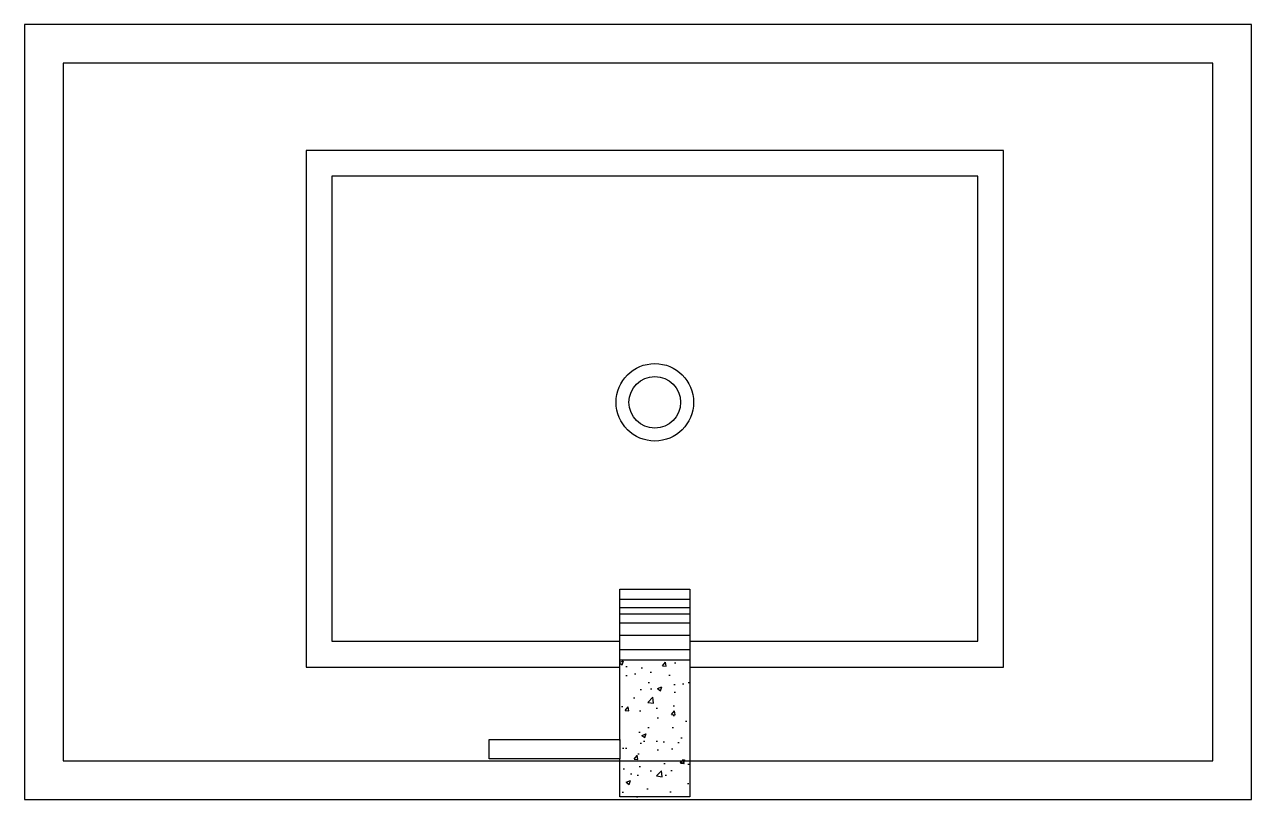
# Model space of a CAD drawing. Header units: millimetres. Extents: x 51 to 1001, y 65 to 665.
import ezdxf

# ---------------------------------------------------------------- set-up
doc = ezdxf.new("R2010")
doc.units = ezdxf.units.MM
doc.layers.add('家具', color=8, linetype='Continuous', lineweight=25)

msp = doc.modelspace()

# ---------------------------------------------------------------- wipeouts: each hides what was drawn before it
at = {"color": 8, "ltscale": 50}
msp.add_wipeout([(51.46, 664.65), (1001.46, 664.65), (1001.46, 64.65), (51.46, 64.65)], dxfattribs=at).dxf.layer = '家具'

# ---------------------------------------------------------------- next in the draw order: hatches: boundary and pattern name
at = {"layer": '家具'}
h = msp.add_hatch(dxfattribs=at)
h.set_pattern_fill('AR-CONC', color=8, scale=5, style=0)
h.set_pattern_definition([(50, (25053.465, -4344.35), (35.86301, -3.137607), [3.75, -41.25]), (355, (25053.465, -4344.35), (-6.937567, 37.609607), [3, -33]), (100.4514, (25056.453, -4344.61), (28.92547, 34.471977), [3.18701, -35.057106]), (46.1842, (25053.465, -4334.35), (53.36205, -8.27595), [5.625, -61.875]), (96.6356, (25057.91, -4335.04), (46.73314, 48.70589), [4.78051, -52.58565]), (351.1842, (25053.465, -4334.35), (46.7331, 48.70593), [4.5, -49.5]), (21, (25058.465, -4336.85), (29.845353, -20.130945), [3.75, -41.25]), (326, (25058.465, -4336.85), (12.165767, 36.2575), [3, -33]), (71.4514, (25060.95, -4338.527), (42.01113, 16.126525), [3.18701, -35.057106]), (37.5, (25053.465, -4344.349), (0.607993, 16.644693), [0, -32.6, 0, -33.5, 0, -33.125]), (7.5, (25053.465, -4344.349), (13.153477, 19.720586), [0, -19.1, 0, -31.85, 0, -12.625]), (327.5, (25042.315, -4344.349), (26.691122, -1.1277436), [0, -12.5, 0, -39, 0, -51.75]), (317.5, (25037.315, -4344.35), (29.159308, 5.00525), [0, -16.25, 0, -25.9, 0, -36.75])])
h.paths.add_polyline_path([(566.68, 172.87), (512.3, 172.87), (512.3, 110.18), (512.3, 96.02), (512.3, 66.64), (566.68, 66.64)])

# ---------------------------------------------------------------- next in the draw order: linework, layer by layer
at = {"layer": '家具', "color": 8}
for p, q in [((512.3, 219.65), (566.68, 219.65)), ((512.3, 213.3), (566.68, 213.3)), ((512.3, 208.46), (566.68, 208.46)), ((512.3, 201.35), (566.68, 201.35)), ((512.3, 191.94), (566.68, 191.94)), ((512.3, 180.67), (566.68, 180.67)), ((512.3, 172.87), (566.68, 172.87))]:
    msp.add_line(p, q, dxfattribs=at)
at = {"layer": '家具', "color": 2}
for points in [[(51.46, 664.65), (51.46, 64.65), (1001.46, 64.65), (1001.46, 664.65)], [(512.3, 96.02), (411.28, 96.02), (411.28, 111.1), (512.3, 111.1)]]:
    msp.add_lwpolyline(points, close=True, dxfattribs=at)
at = {"layer": '家具', "color": 1}
msp.add_lwpolyline([(81.46, 634.65), (81.46, 94.65), (971.46, 94.65), (971.46, 634.65)], close=True, dxfattribs=at)
msp.add_lwpolyline([(566.68, 167.14), (809.49, 167.14), (809.49, 567.14), (269.49, 567.14), (269.49, 167.14), (512.3, 167.14)], dxfattribs=at)
at = {"layer": '家具', "color": 8, "linetype": 'ByBlock'}
msp.add_lwpolyline([(566.68, 187.14), (789.49, 187.14), (789.49, 547.14), (289.49, 547.14), (289.49, 187.14), (512.3, 187.14)], dxfattribs=at)
at = {"layer": '家具', "color": 2}
msp.add_lwpolyline([(512.3, 110.18), (512.3, 227.6), (566.68, 227.6), (566.68, 66.64), (512.3, 66.64), (512.3, 96.02)], dxfattribs=at)
at = {"layer": '家具', "color": 1}
msp.add_circle((539.49, 372.14), 30, dxfattribs=at)
at = {"layer": '家具', "color": 8, "ltscale": 10}
msp.add_circle((539.49, 372.14), 20, dxfattribs=at)

doc.saveas('drawing.dxf')
